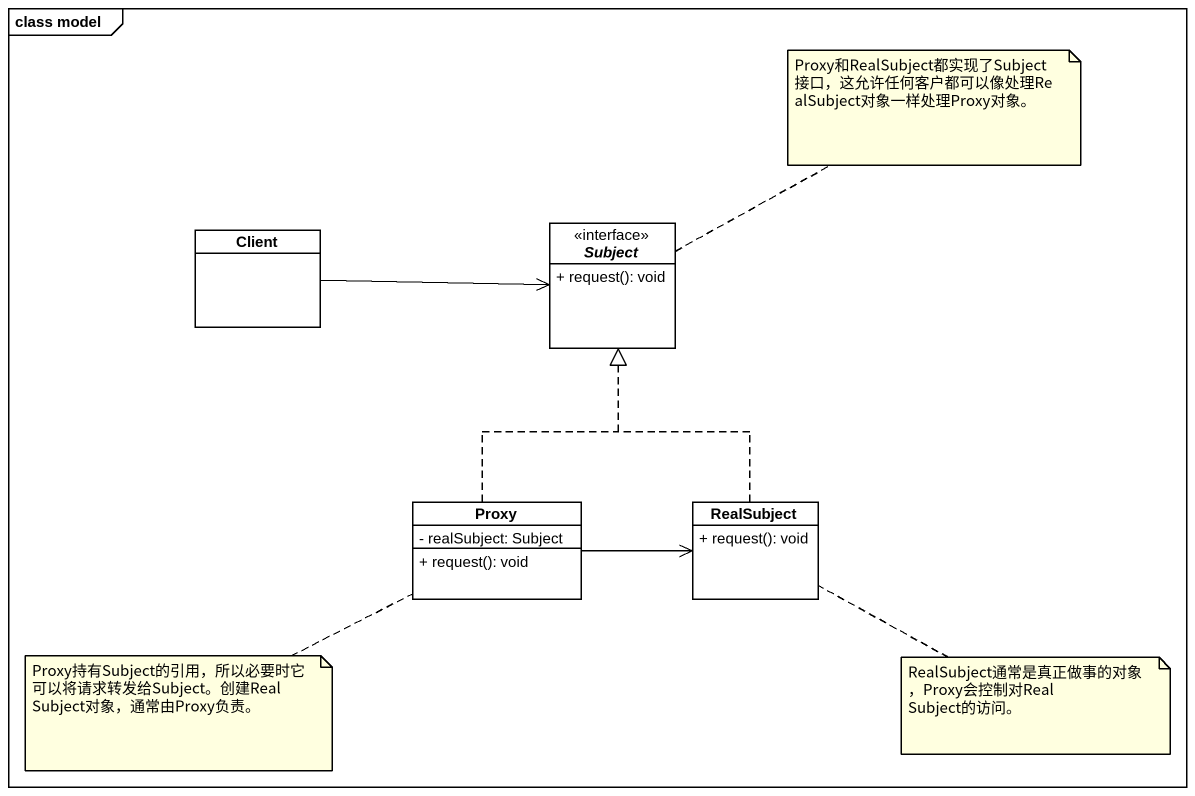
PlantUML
@startuml
mainframe class model
hide circle
hide empty members
skinparam classAttributeIconSize 0
class Client #FFFFFF
interface Subject #FFFFFF {
  + request(): void
}
class Proxy #FFFFFF {
  - realSubject: Subject
  + request(): void
}
class RealSubject #FFFFFF {
  + request(): void
}
Client -right-> Subject
Proxy .up.|> Subject
Proxy -right-> RealSubject
RealSubject .up.|> Subject
note right of Subject : Proxy和RealSubject都实现了Subject接口，这允许任何客户都可以像处理RealSubject对象一样处理Proxy对象。
note left of Proxy : Proxy持有Subject的引用，所以必要时它可以将请求转发给Subject。创建RealSubject对象，通常由Proxy负责。
note right of RealSubject : RealSubject通常是真正做事的对象，Proxy会控制对RealSubject的访问。
@enduml
